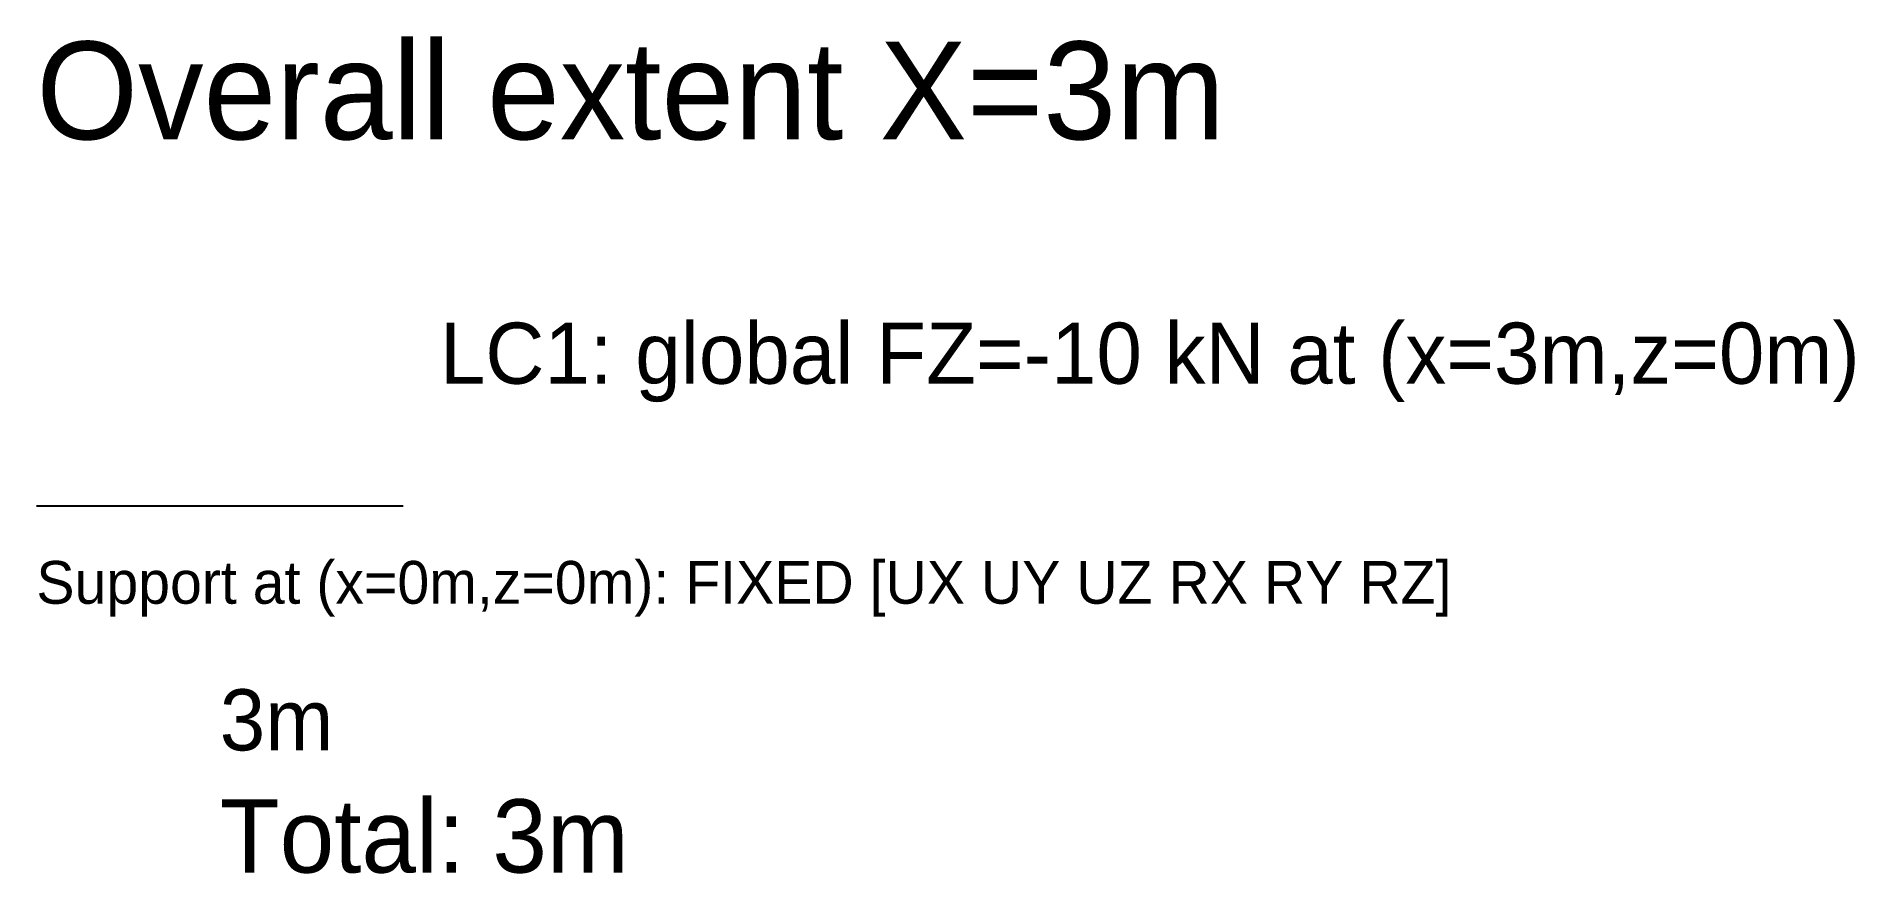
# Model space of a CAD drawing. Header units: metres. Extents: x 0 to 14.9, y -3 to 3.8.
import ezdxf

# ---------------------------------------------------------------- set-up
doc = ezdxf.new("R2010")
doc.units = ezdxf.units.M
for name, color, linetype in [('DIM', 5, 'CONTINUOUS'), ('LOAD', 1, 'CONTINUOUS'), ('STRUCT', 7, 'CONTINUOUS'), ('SUPPORT', 3, 'CONTINUOUS')]:
    doc.layers.add(name, color=color, linetype=linetype)

msp = doc.modelspace()

# ---------------------------------------------------------------- linework, layer by layer
at = {"layer": 'STRUCT'}
msp.add_line((0, 0), (3, 0), dxfattribs=at)

# ---------------------------------------------------------------- texts
at = {"layer": 'DIM'}
for s, height, p in [('3m', 0.5, (1.5, -2)), ('Total: 3m', 0.6, (1.5, -3))]:
    msp.add_text(s, height=height, dxfattribs=at).set_placement(p)
at = {"layer": 'LOAD'}
msp.add_text('LC1: global FZ=-10 kN at (x=3m,z=0m)', height=0.5, dxfattribs=at).set_placement((3.3, 1))
at = {"layer": 'SUPPORT'}
msp.add_text('Support at (x=0m,z=0m): FIXED [UX UY UZ RX RY RZ]', height=0.35, dxfattribs=at).set_placement((0, -0.8))
at = {"layer": 'TEXT'}
msp.add_text('Overall extent X=3m', height=0.8, dxfattribs=at).set_placement((0, 3))

doc.saveas('drawing.dxf')
